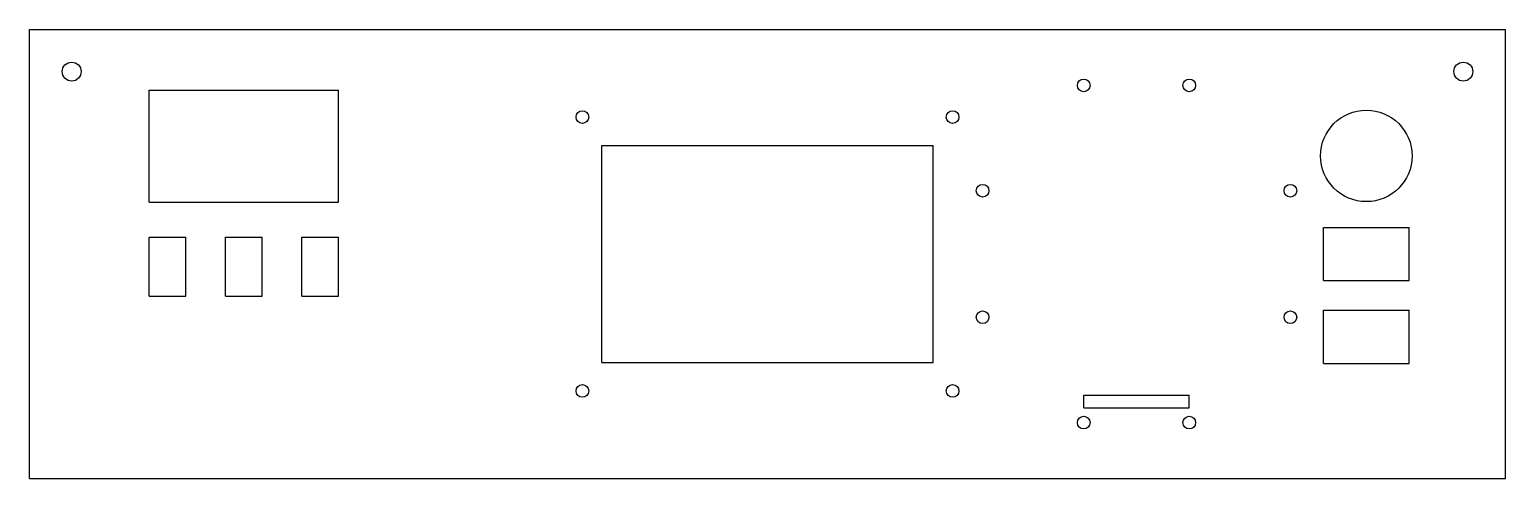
# Model space of a CAD drawing. Header units: millimetres. Extents: x -176 to 174, y -51 to 55.
import ezdxf

# ---------------------------------------------------------------- set-up
doc = ezdxf.new("R2010")
doc.units = ezdxf.units.MM

msp = doc.modelspace()

# ---------------------------------------------------------------- linework, layer by layer
at = {"color": 7, "linetype": 'Continuous'}
for p, q in [((-176.45, 55.17), (173.55, 55.17)), ((-176.45, -51.37), (-176.45, 55.17)), ((173.55, -51.37), (173.55, 55.17)), ((-148.05, 40.77), (-103.17, 40.77)), ((-148.05, 14.17), (-148.05, 40.77)), ((-103.17, 14.17), (-103.17, 40.77)), ((-40.7, 27.65), (37.8, 27.65)), ((-40.7, -23.85), (-40.7, 27.65)), ((37.8, -23.85), (37.8, 27.65)), ((-148.05, 14.17), (-103.17, 14.17)), ((130.4, 8.21), (150.7, 8.21)), ((130.4, -4.42), (130.4, 8.21)), ((150.7, -4.42), (150.7, 8.21)), ((-148.05, 5.9), (-139.37, 5.9)), ((-148.05, -8.1), (-148.05, 5.9)), ((-139.37, -8.1), (-139.37, 5.9)), ((-129.95, 5.9), (-121.27, 5.9)), ((-129.95, -8.1), (-129.95, 5.9)), ((-121.27, -8.1), (-121.27, 5.9)), ((-111.85, 5.9), (-103.17, 5.9)), ((-111.85, -8.1), (-111.85, 5.9)), ((-103.17, -8.1), (-103.17, 5.9)), ((130.4, -4.42), (150.7, -4.42)), ((-148.05, -8.1), (-139.37, -8.1)), ((-129.95, -8.1), (-121.27, -8.1)), ((-111.85, -8.1), (-103.17, -8.1)), ((130.4, -11.42), (150.7, -11.42)), ((130.4, -24.05), (130.4, -11.42)), ((150.7, -24.05), (150.7, -11.42)), ((-40.7, -23.85), (37.8, -23.85)), ((130.4, -24.05), (150.7, -24.05)), ((73.55, -31.6), (98.55, -31.6)), ((73.55, -34.6), (73.55, -31.6)), ((73.55, -34.6), (98.55, -34.6)), ((98.55, -34.6), (98.55, -31.6)), ((-176.45, -51.37), (173.55, -51.37))]:
    msp.add_line(p, q, dxfattribs=at)
for centre, radius in [((-166.45, 45.17), 2.25), ((163.55, 45.17), 2.25), ((73.55, 41.9), 1.5), ((98.55, 41.9), 1.5), ((-45.35, 34.4), 1.5), ((42.45, 34.4), 1.5), ((140.55, 25.17), 10.85), ((49.55, 16.9), 1.5), ((122.55, 16.9), 1.5), ((49.55, -13.1), 1.5), ((122.55, -13.1), 1.5), ((-45.35, -30.6), 1.5), ((42.45, -30.6), 1.5), ((73.55, -38.1), 1.5), ((98.55, -38.1), 1.5)]:
    msp.add_circle(centre, radius, dxfattribs=at)

doc.saveas('drawing.dxf')
